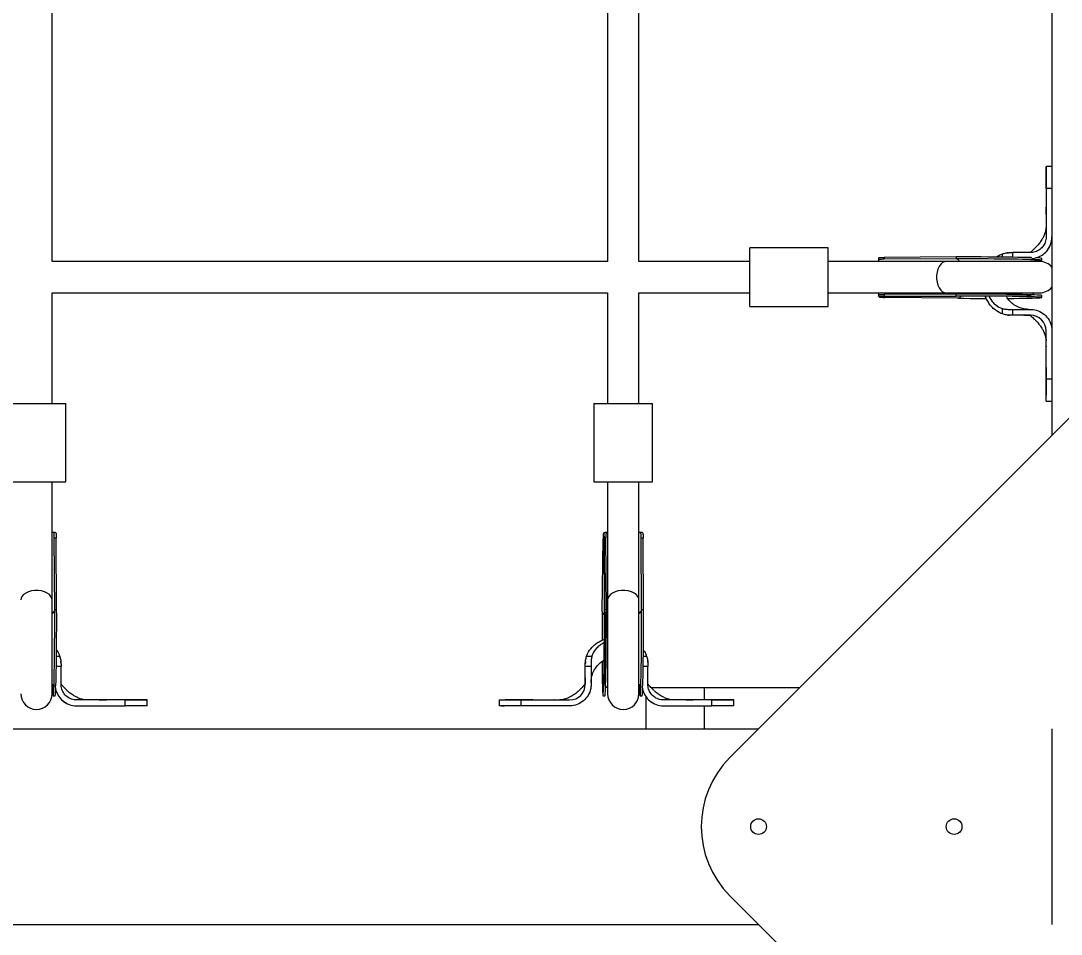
# Model space of a CAD drawing. Header units: millimetres. Extents: x -6879 to 7341, y -8047 to 7187.
# Drawn here: x -3512 to -2981, y -91 to 376 of the extents above; entities that cross this region are included whole.
import ezdxf

# ---------------------------------------------------------------- set-up
doc = ezdxf.new("R2010")
doc.units = ezdxf.units.MM
for name, color, linetype in [('DIKOM_ОБЪЕКТ', 7, 'Continuous'), ('DIKOM_РАЗМЕР_ЗОНА', 7, 'Continuous'), ('DIKOM_РАЗМЕР_ОБЪЕКТА', 7, 'Continuous')]:
    doc.layers.add(name, color=color, linetype=linetype)
doc.styles.add('style1', font='arial.ttf', dxfattribs={"width": 0.8})
doc.dimstyles.new('1-50', dxfattribs={"dimtxt": 300, "dimasz": 200, "dimexe": 100, "dimexo": 0, "dimgap": 100, "dimtad": 0, "dimdec": 0, "dimtxsty": 'style1', "dimcen": 0, "dimclrd": 7, "dimclre": 7, "dimadec": 1, "dimazin": 2, "dimtfac": 1, "dimtdec": 0, "dimtmove": 1, "dimatfit": 3, "dimfxl": 0, "dimlwd": 25, "dimlwe": 18, "dimarcsym": 0})

# ---------------------------------------------------------------- blocks, each defined once
blk = doc.blocks.new('*D20')
at = {"layer": 'Defpoints', "color": 0, "transparency": 16777216}
for p in [(-335.47, 4138.44), (-5198.79, -5966.88), (-1568.13, -5966.88)]:
    blk.add_point(p, dxfattribs=at)
at = {"layer": 'DIKOM_РАЗМЕР_ОБЪЕКТА', "color": 7, "lineweight": 18, "transparency": 16777216}
for p, q in [((-335.47, 4138.44), (-5298.79, 4138.44)), ((-1568.13, -5966.88), (-5298.79, -5966.88))]:
    blk.add_line(p, q, dxfattribs=at)
at = {"layer": 'DIKOM_РАЗМЕР_ОБЪЕКТА', "color": 7, "lineweight": 25, "transparency": 16777216}
for p, q in [((-5198.79, 3938.44), (-5198.79, -81.84)), ((-5198.79, -5766.88), (-5198.79, -1161.62))]:
    blk.add_line(p, q, dxfattribs=at)
at = {"layer": 'DIKOM_РАЗМЕР_ОБЪЕКТА', "color": 7, "transparency": 16777216}
for points in [[(-5232.12, 3938.44), (-5165.46, 3938.44), (-5198.79, 4138.44)], [(-5232.12, -5766.88), (-5165.46, -5766.88), (-5198.79, -5966.88)]]:
    blk.add_solid(points, dxfattribs=at)
at = {"layer": 'DIKOM_РАЗМЕР_ОБЪЕКТА', "color": 0, "transparency": 16777216, "insert": (-5198.79, -621.73), "char_height": 300, "attachment_point": 5, "rotation": 90, "style": 'style1'}
blk.add_mtext('10100', dxfattribs=at)
blk = doc.blocks.new('*D19')
at = {"layer": 'Defpoints', "color": 0, "transparency": 16777216}
for p in [(5624.04, 6094.27), (-4435.35, 2864.29), (5624.04, -2640.11)]:
    blk.add_point(p, dxfattribs=at)
at = {"layer": 'DIKOM_РАЗМЕР_ОБЪЕКТА', "color": 7, "lineweight": 18, "transparency": 16777216}
for p, q in [((-4435.35, 2864.29), (-4435.35, 6194.27)), ((5624.04, -2640.11), (5624.04, 6194.27))]:
    blk.add_line(p, q, dxfattribs=at)
at = {"layer": 'DIKOM_РАЗМЕР_ОБЪЕКТА', "color": 7, "lineweight": 25, "transparency": 16777216}
for p, q in [((-4235.35, 6094.27), (2113.67, 6094.27)), ((5424.04, 6094.27), (3193.46, 6094.27))]:
    blk.add_line(p, q, dxfattribs=at)
at = {"layer": 'DIKOM_РАЗМЕР_ОБЪЕКТА', "color": 7, "transparency": 16777216}
for points in [[(-4235.35, 6127.6), (-4235.35, 6060.94), (-4435.35, 6094.27)], [(5424.04, 6127.6), (5424.04, 6060.94), (5624.04, 6094.27)]]:
    blk.add_solid(points, dxfattribs=at)
at = {"layer": 'DIKOM_РАЗМЕР_ОБЪЕКТА', "color": 0, "transparency": 16777216, "insert": (2653.56, 6094.27), "char_height": 300, "attachment_point": 5, "style": 'style1'}
blk.add_mtext('10100', dxfattribs=at)
blk = doc.blocks.new('*D18')
at = {"layer": 'Defpoints', "color": 0, "transparency": 16777216}
for p in [(-342.29, 5666.7), (-6681.79, -8047.27), (-1651.48, -8047.27)]:
    blk.add_point(p, dxfattribs=at)
at = {"layer": 'DIKOM_РАЗМЕР_ЗОНА', "color": 7, "lineweight": 18, "transparency": 16777216}
for p, q in [((-342.29, 5666.7), (-6781.79, 5666.7)), ((-1651.48, -8047.27), (-6781.79, -8047.27))]:
    blk.add_line(p, q, dxfattribs=at)
at = {"layer": 'DIKOM_РАЗМЕР_ЗОНА', "color": 7, "lineweight": 25, "transparency": 16777216}
for p, q in [((-6681.79, 5466.7), (-6681.79, -340.84)), ((-6681.79, -7847.27), (-6681.79, -1420.62))]:
    blk.add_line(p, q, dxfattribs=at)
at = {"layer": 'DIKOM_РАЗМЕР_ЗОНА', "color": 7, "transparency": 16777216}
for points in [[(-6715.12, 5466.7), (-6648.46, 5466.7), (-6681.79, 5666.7)], [(-6715.12, -7847.27), (-6648.46, -7847.27), (-6681.79, -8047.27)]]:
    blk.add_solid(points, dxfattribs=at)
at = {"layer": 'DIKOM_РАЗМЕР_ЗОНА', "color": 0, "transparency": 16777216, "insert": (-6681.79, -880.73), "char_height": 300, "attachment_point": 5, "rotation": 90, "style": 'style1'}
blk.add_mtext('13700', dxfattribs=at)
blk = doc.blocks.new('*D17')
at = {"layer": 'Defpoints', "color": 0, "transparency": 16777216}
for p in [(-5935.35, 6990.27), (-5935.35, 998.27), (7340.79, -2830.86)]:
    blk.add_point(p, dxfattribs=at)
at = {"layer": 'DIKOM_РАЗМЕР_ЗОНА', "color": 7, "lineweight": 18, "transparency": 16777216}
for p, q in [((-5935.35, 998.27), (-5935.35, 7090.27)), ((7340.79, -2830.86), (7340.79, 7090.27))]:
    blk.add_line(p, q, dxfattribs=at)
at = {"layer": 'DIKOM_РАЗМЕР_ЗОНА', "color": 7, "lineweight": 25, "transparency": 16777216}
for p, q in [((-5735.35, 6990.27), (2016.67, 6990.27)), ((7140.79, 6990.27), (3096.46, 6990.27))]:
    blk.add_line(p, q, dxfattribs=at)
at = {"layer": 'DIKOM_РАЗМЕР_ЗОНА', "color": 7, "transparency": 16777216}
for points in [[(-5735.35, 7023.6), (-5735.35, 6956.94), (-5935.35, 6990.27)], [(7140.79, 7023.6), (7140.79, 6956.94), (7340.79, 6990.27)]]:
    blk.add_solid(points, dxfattribs=at)
at = {"layer": 'DIKOM_РАЗМЕР_ЗОНА', "color": 0, "transparency": 16777216, "insert": (2556.56, 6990.27), "char_height": 300, "attachment_point": 5, "style": 'style1'}
blk.add_mtext('13300', dxfattribs=at)

msp = doc.modelspace()

# ---------------------------------------------------------------- linework, layer by layer
at = {"layer": 'DIKOM_ОБЪЕКТ', "color": 7, "linetype": 'Continuous', "lineweight": 15}
for p, q in [((-2985.35, 1464.18), (-2985.35, 164.18)), ((-3496.47, 253.06), (-3496.47, 537.06)), ((-3212.47, 537.06), (-3212.47, 253.06)), ((-3196.47, 253.06), (-3196.47, 537.06)), ((-2988.35, 301.61), (-2988.35, 296.33)), ((-2985.35, 301.61), (-2988.35, 301.61)), ((-2988.35, 295.02), (-2988.35, 298.13)), ((-2988.35, 295.25), (-2988.35, 297.49)), ((-2988.35, 290.33), (-2988.35, 265.61)), ((-2985.35, 290.33), (-2988.35, 290.33)), ((-2987.65, 258.88), (-2986.6, 260.64)), ((-3099.81, 260.06), (-3139.81, 260.06)), ((-3139.81, 245.06), (-3139.81, 260.06)), ((-3099.81, 245.06), (-3099.81, 260.06)), ((-3034.39, 255.38), (-3071.07, 255.19)), ((-3034.39, 255.38), (-3034.39, 254.38)), ((-3010.7, 255.3), (-3010.7, 256.95)), ((-3007.61, 257.53), (-3008.18, 257.52)), ((-2997.35, 257.61), (-3005.49, 257.61)), ((-3005.49, 257.61), (-3005.49, 255.23)), ((-2996.35, 257.61), (-2997.35, 257.61)), ((-2988.31, 258.18), (-2988.01, 258.51)), ((-3212.47, 253.06), (-3496.47, 253.06)), ((-3139.81, 253.06), (-3196.47, 253.06)), ((-3039.53, 253.06), (-3099.81, 253.06)), ((-3073.95, 254.66), (-3073.95, 253.61)), ((-3071.07, 255.19), (-3071.07, 254.19)), ((-3034.39, 254.38), (-3071.07, 254.19)), ((-2991.53, 253.06), (-3039.53, 253.06)), ((-2990.46, 253.67), (-2990.45, 254.67)), ((-3139.81, 230.06), (-3139.81, 245.06)), ((-3099.81, 230.06), (-3099.81, 245.06)), ((-3496.47, 180.4), (-3496.47, 237.06)), ((-3496.47, 237.06), (-3212.47, 237.06)), ((-3212.47, 237.06), (-3212.47, 180.4)), ((-3196.47, 237.06), (-3139.81, 237.06)), ((-3196.47, 180.4), (-3196.47, 237.06)), ((-3099.81, 237.06), (-3039.53, 237.06)), ((-3074.02, 236.63), (-3074.02, 235.58)), ((-3072.18, 235.19), (-3034.38, 235.38)), ((-3034.46, 236.38), (-3071.14, 236.2)), ((-3071.14, 236.2), (-3071.14, 235.2)), ((-3034.47, 235.38), (-3071.14, 235.2)), ((-3033.49, 234.29), (-3070.76, 234.73)), ((-3039.53, 237.06), (-2991.53, 237.06)), ((-3034.46, 236.38), (-3034.47, 235.38)), ((-3034.47, 235.38), (-3034.38, 235.38)), ((-3033.72, 236.54), (-3034.31, 236.38)), ((-2990.53, 234.67), (-2990.53, 235.67)), ((-3139.81, 230.06), (-3099.81, 230.06)), ((-3010.7, 226.28), (-3010.7, 229)), ((-3007.98, 225.67), (-3007.2, 225.66)), ((-3007.7, 225.66), (-3007, 225.65)), ((-3005.49, 228.61), (-3005.49, 225.61)), ((-3005.49, 228.61), (-2997.35, 228.61)), ((-2997.35, 225.61), (-3005.49, 225.61)), ((-2997.35, 228.61), (-2996.35, 228.61)), ((-2996.35, 225.61), (-2997.35, 225.61)), ((-2988.35, 192.9), (-2988.35, 217.61)), ((-2988.35, 194.12), (-2988.35, 187.49)), ((-2985.35, 192.9), (-2988.35, 192.9)), ((-2988.35, 192.72), (-2988.35, 192.33)), ((-2988.35, 187.42), (-2988.35, 184.69)), ((-2988.35, 181.61), (-2985.35, 181.61)), ((-3519.47, 180.4), (-3504.47, 180.4)), ((-3504.47, 180.4), (-3489.47, 180.4)), ((-3489.47, 140.4), (-3489.47, 180.4)), ((-3219.47, 180.4), (-3219.47, 140.4)), ((-3219.47, 180.4), (-3204.47, 180.4)), ((-3204.47, 180.4), (-3189.47, 180.4)), ((-3189.47, 140.4), (-3189.47, 180.4)), ((-3150, -0.46), (-2970.71, 178.82)), ((-3519.47, 140.4), (-3504.47, 140.4)), ((-3504.47, 140.4), (-3489.47, 140.4)), ((-3496.47, 80.12), (-3496.47, 140.4)), ((-3219.47, 140.4), (-3204.47, 140.4)), ((-3212.47, 140.4), (-3212.47, 80.12)), ((-3204.47, 140.4), (-3189.47, 140.4)), ((-3196.47, 80.12), (-3196.47, 140.4)), ((-3494.87, 114.53), (-3495.93, 114.54)), ((-3214.34, 112.76), (-3214.15, 74.97)), ((-3214.15, 75.05), (-3214.34, 111.73)), ((-3213.34, 111.73), (-3214.34, 111.73)), ((-3212.9, 114.6), (-3213.95, 114.61)), ((-3213.15, 75.05), (-3213.34, 111.73)), ((-3194.87, 114.53), (-3195.93, 114.54)), ((-3495.15, 74.98), (-3495.34, 111.66)), ((-3494.34, 111.65), (-3495.34, 111.66)), ((-3494.15, 74.98), (-3494.34, 111.65)), ((-3215.24, 74.08), (-3214.8, 111.34)), ((-3195.15, 74.98), (-3195.34, 111.66)), ((-3194.34, 111.65), (-3195.34, 111.66)), ((-3194.15, 74.98), (-3194.34, 111.65)), ((-3496.47, 32.12), (-3496.47, 80.12)), ((-3212.47, 80.12), (-3212.47, 32.12)), ((-3196.47, 32.12), (-3196.47, 80.12)), ((-3494.15, 74.98), (-3495.15, 74.98)), ((-3213.15, 75.05), (-3214.15, 75.05)), ((-3214.15, 75.05), (-3214.15, 74.97)), ((-3213, 74.31), (-3213.15, 74.9)), ((-3194.15, 74.98), (-3195.15, 74.98)), ((-3494.23, 51.29), (-3492.59, 51.29)), ((-3492, 48.19), (-3492.01, 48.76)), ((-3223.87, 48.29), (-3223.89, 47.59)), ((-3223.86, 48.57), (-3223.87, 47.78)), ((-3223.25, 51.29), (-3220.53, 51.29)), ((-3194.23, 51.29), (-3192.59, 51.29)), ((-3192, 48.19), (-3192.01, 48.76)), ((-3491.92, 46.08), (-3494.3, 46.08)), ((-3491.92, 37.94), (-3491.92, 46.08)), ((-3220.92, 46.08), (-3223.92, 46.08)), ((-3223.92, 37.94), (-3223.92, 46.08)), ((-3220.92, 46.08), (-3220.92, 37.94)), ((-3191.92, 46.08), (-3194.3, 46.08)), ((-3191.92, 37.94), (-3191.92, 46.08)), ((-3491.92, 36.94), (-3491.92, 37.94)), ((-3223.92, 36.94), (-3223.92, 37.94)), ((-3220.92, 37.94), (-3220.92, 36.94)), ((-3191.92, 36.94), (-3191.92, 37.94)), ((-3162.93, 35.18), (-3190.29, 35.18)), ((-3114.35, 35.18), (-3162.93, 35.18)), ((-3162.93, 28.94), (-3162.93, 35.18)), ((-3495.86, 31.04), (-3494.86, 31.04)), ((-3491.35, 28.9), (-3491.03, 28.6)), ((-3490.65, 28.24), (-3488.89, 27.19)), ((-3459.2, 28.94), (-3483.92, 28.94)), ((-3459.2, 25.94), (-3459.2, 28.94)), ((-3454.51, 28.94), (-3451.4, 28.94)), ((-3454.28, 28.94), (-3452.04, 28.94)), ((-3447.92, 28.94), (-3453.2, 28.94)), ((-3447.92, 25.94), (-3447.92, 28.94)), ((-3267.92, 28.94), (-3267.92, 25.94)), ((-3262.11, 28.94), (-3264.84, 28.94)), ((-3255.41, 28.94), (-3262.04, 28.94)), ((-3256.81, 28.94), (-3257.21, 28.94)), ((-3256.64, 25.94), (-3256.64, 28.94)), ((-3256.64, 28.94), (-3231.92, 28.94)), ((-3214.86, 31.12), (-3213.86, 31.11)), ((-3195.86, 31.04), (-3194.86, 31.04)), ((-3192.92, 30.66), (-3192.92, 14.18)), ((-3191.35, 28.9), (-3191.03, 28.6)), ((-3190.65, 28.24), (-3188.89, 27.19)), ((-3159.2, 28.94), (-3183.92, 28.94)), ((-3159.2, 25.94), (-3159.2, 28.94)), ((-3154.51, 28.94), (-3151.4, 28.94)), ((-3154.28, 28.94), (-3152.04, 28.94)), ((-3147.92, 28.94), (-3153.2, 28.94)), ((-3147.92, 25.94), (-3147.92, 28.94)), ((-3483.92, 25.94), (-3459.2, 25.94)), ((-3231.92, 25.94), (-3256.64, 25.94)), ((-3183.92, 25.94), (-3159.2, 25.94)), ((-3162.93, 14.18), (-3162.93, 25.94)), ((-4185.35, 14.18), (-3135.35, 14.18)), ((-2985.35, 14.18), (-2985.35, -85.82)), ((-3150, -71.18), (-2970.71, -250.46)), ((-4185.35, -85.82), (-3135.35, -85.82))]:
    msp.add_line(p, q, dxfattribs=at)
at = {"layer": 'DIKOM_ОБЪЕКТ', "color": 7, "linetype": 'Continuous', "lineweight": 15, "flags": 128}
for points in [[(-2995.56, 255.01), (-2995.99, 255.03), (-2998.03, 255.09), (-3000.34, 255.14), (-3002.89, 255.19), (-3005.66, 255.24), (-3008.6, 255.28), (-3011.69, 255.31), (-3014.9, 255.34), (-3018.18, 255.36), (-3021.5, 255.38), (-3024.82, 255.39), (-3028.1, 255.39), (-3031.3, 255.39), (-3034.39, 255.38)], [(-3039.53, 253.06), (-3040.31, 252.95), (-3041.31, 252.49), (-3042.22, 251.68), (-3043.02, 250.56), (-3043.64, 249.18), (-3044.08, 247.61), (-3044.3, 245.92), (-3044.3, 244.19), (-3044.08, 242.5), (-3043.64, 240.93), (-3043.02, 239.56), (-3042.22, 238.44), (-3041.31, 237.63), (-3040.31, 237.16), (-3039.53, 237.06)], [(-2996.4, 253.34), (-2995.4, 253.37), (-2993.75, 253.42), (-2992.42, 253.47), (-2991.43, 253.53), (-2990.78, 253.59), (-2990.48, 253.65), (-2990.53, 253.71), (-2990.95, 253.78), (-2991.71, 253.84), (-2992.82, 253.9), (-2994.25, 253.97), (-2996, 254.03), (-2998.04, 254.09), (-3000.34, 254.14), (-3002.89, 254.19), (-3005.66, 254.24), (-3008.6, 254.28), (-3011.7, 254.31), (-3014.9, 254.34), (-3018.18, 254.36), (-3021.5, 254.38), (-3024.82, 254.39), (-3028.1, 254.39), (-3031.3, 254.39), (-3034.39, 254.38)], [(-3007.94, 234.21), (-3007.72, 234.21), (-3004.82, 234.23), (-3002.13, 234.26), (-2999.65, 234.29), (-2997.42, 234.33), (-2995.48, 234.37), (-2993.83, 234.42), (-2992.5, 234.47), (-2991.5, 234.53), (-2990.85, 234.59), (-2990.55, 234.65), (-2990.61, 234.71), (-2991.02, 234.78), (-2991.78, 234.84), (-2992.89, 234.91), (-2994.32, 234.97), (-2996.07, 235.03), (-2998.11, 235.09), (-3000.42, 235.14), (-3002.97, 235.19), (-3005.73, 235.24), (-3008.68, 235.28), (-3011.77, 235.32), (-3014.98, 235.35), (-3018.26, 235.37), (-3021.58, 235.38), (-3024.89, 235.39), (-3028.17, 235.4), (-3031.38, 235.39), (-3034.47, 235.38)], [(-2990.53, 235.67), (-2990.6, 235.71), (-2991.02, 235.78), (-2991.78, 235.84), (-2992.89, 235.91), (-2994.32, 235.97), (-2996.07, 236.03), (-2998.11, 236.09), (-3000.41, 236.14), (-3002.96, 236.19), (-3005.73, 236.24), (-3008.67, 236.28), (-3011.77, 236.32), (-3014.97, 236.35), (-3018.26, 236.37), (-3021.57, 236.38), (-3024.89, 236.39), (-3028.17, 236.4), (-3031.37, 236.39), (-3034.46, 236.38)], [(-3033.01, 237.06), (-3033.71, 236.54), (-3033.72, 236.54)], [(-3033.49, 234.29), (-3030.36, 234.26), (-3027.13, 234.23), (-3023.83, 234.21), (-3020.51, 234.2), (-3018.9, 234.19)], [(-2988.37, 209.77), (-2988.37, 209.62), (-2988.37, 209.48)], [(-3496.47, 80.12), (-3496.58, 80.89), (-3497.04, 81.89), (-3497.85, 82.81), (-3498.97, 83.6), (-3500.35, 84.23), (-3501.92, 84.67), (-3503.61, 84.89), (-3505.34, 84.89), (-3507.03, 84.67), (-3508.6, 84.23), (-3509.97, 83.6), (-3511.09, 82.81), (-3511.9, 81.89), (-3512.37, 80.89), (-3512.47, 80.12)], [(-3196.47, 80.12), (-3196.58, 80.89), (-3197.04, 81.89), (-3197.85, 82.81), (-3198.97, 83.6), (-3200.35, 84.23), (-3201.92, 84.67), (-3203.61, 84.89), (-3205.34, 84.89), (-3207.03, 84.67), (-3208.6, 84.23), (-3209.97, 83.6), (-3211.09, 82.81), (-3211.9, 81.89), (-3212.37, 80.89), (-3212.47, 80.12)], [(-3496.19, 36.98), (-3496.16, 35.99), (-3496.12, 34.34), (-3496.06, 33.01), (-3496.01, 32.01), (-3495.95, 31.36), (-3495.88, 31.06), (-3495.82, 31.12), (-3495.76, 31.53), (-3495.69, 32.3), (-3495.63, 33.4), (-3495.56, 34.84), (-3495.5, 36.58), (-3495.45, 38.62), (-3495.39, 40.93), (-3495.34, 43.48), (-3495.29, 46.25), (-3495.25, 49.19), (-3495.22, 52.28), (-3495.19, 55.49), (-3495.17, 58.77), (-3495.15, 62.09), (-3495.14, 65.41), (-3495.14, 68.69), (-3495.14, 71.89), (-3495.15, 74.98)], [(-3494.52, 36.14), (-3494.5, 36.58), (-3494.45, 38.62), (-3494.39, 40.93), (-3494.34, 43.48), (-3494.29, 46.24), (-3494.25, 49.19), (-3494.22, 52.28), (-3494.19, 55.49), (-3494.17, 58.77), (-3494.15, 62.09), (-3494.14, 65.4), (-3494.14, 68.68), (-3494.14, 71.89), (-3494.15, 74.98)], [(-3215.32, 48.53), (-3215.32, 48.3), (-3215.3, 45.41), (-3215.28, 42.71), (-3215.24, 40.24), (-3215.2, 38.01), (-3215.16, 36.06), (-3215.11, 34.41), (-3215.06, 33.08), (-3215, 32.09), (-3214.94, 31.44), (-3214.88, 31.14), (-3214.82, 31.19), (-3214.75, 31.61), (-3214.69, 32.37), (-3214.62, 33.48), (-3214.56, 34.91), (-3214.5, 36.66), (-3214.44, 38.7), (-3214.39, 41), (-3214.34, 43.55), (-3214.29, 46.32), (-3214.25, 49.26), (-3214.22, 52.36), (-3214.19, 55.56), (-3214.16, 58.84), (-3214.15, 62.16), (-3214.14, 65.48), (-3214.13, 68.76), (-3214.14, 71.96), (-3214.15, 75.05)], [(-3213.86, 31.11), (-3213.82, 31.19), (-3213.75, 31.6), (-3213.69, 32.37), (-3213.62, 33.47), (-3213.56, 34.91), (-3213.5, 36.65), (-3213.44, 38.69), (-3213.39, 41), (-3213.34, 43.55), (-3213.29, 46.32), (-3213.25, 49.26), (-3213.22, 52.35), (-3213.19, 55.56), (-3213.16, 58.84), (-3213.15, 62.16), (-3213.14, 65.48), (-3213.14, 68.76), (-3213.14, 71.96), (-3213.15, 75.05)], [(-3196.19, 36.98), (-3196.16, 35.99), (-3196.12, 34.34), (-3196.06, 33.01), (-3196.01, 32.01), (-3195.95, 31.36), (-3195.88, 31.06), (-3195.82, 31.12), (-3195.76, 31.53), (-3195.69, 32.3), (-3195.63, 33.4), (-3195.56, 34.84), (-3195.5, 36.58), (-3195.45, 38.62), (-3195.39, 40.93), (-3195.34, 43.48), (-3195.29, 46.25), (-3195.25, 49.19), (-3195.22, 52.28), (-3195.19, 55.49), (-3195.17, 58.77), (-3195.15, 62.09), (-3195.14, 65.41), (-3195.14, 68.69), (-3195.14, 71.89), (-3195.15, 74.98)], [(-3194.52, 36.14), (-3194.5, 36.58), (-3194.45, 38.62), (-3194.39, 40.93), (-3194.34, 43.48), (-3194.29, 46.24), (-3194.25, 49.19), (-3194.22, 52.28), (-3194.19, 55.49), (-3194.17, 58.77), (-3194.15, 62.09), (-3194.14, 65.4), (-3194.14, 68.68), (-3194.14, 71.89), (-3194.15, 74.98)], [(-3215.24, 74.08), (-3215.27, 70.95), (-3215.3, 67.71), (-3215.32, 64.42), (-3215.33, 61.1), (-3215.34, 59.48)], [(-3212.47, 73.6), (-3212.99, 74.29), (-3213, 74.31)]]:
    msp.add_lwpolyline(points, dxfattribs=at)
at = {"layer": 'DIKOM_ОБЪЕКТ', "color": 7, "linetype": 'Continuous', "lineweight": 15}
for centre in [(-3135.35, -35.82), (-3035.35, -35.82)]:
    msp.add_circle(centre, 4, dxfattribs=at)
for centre, radius, start, end in [((-3034.87, 251.79), 2.63, 28.7931, 79.6009), ((-2993.57, 237.16), 17.78, 79.9025, 90.3373), ((-2991.53, 245.06), 8, 39.4296, 90), ((-2991.53, 245.06), 8, 270, 320.5704), ((-3033.9, 236.94), 2.68, 278.7755, 326.0898), ((-2996.35, 217.61), 8, 0.0002, 89.9989), ((-3497.74, 75.45), 2.63, 298.8101, 349.5808), ((-3197.74, 75.45), 2.63, 298.8168, 349.5938), ((-3212.59, 74.49), 2.68, 188.8067, 236.0445), ((-3504.47, 32.12), 8, 180, 0), ((-3512.36, 34.16), 17.77, 349.8983, 0.341), ((-3231.92, 36.94), 8, 270.0011, 359.9998), ((-3204.47, 32.12), 8, 180, 0), ((-3212.29, 34.15), 17.71, 349.8796, 0.3597), ((-3114.64, -35.82), 50, 135, 225)]:
    msp.add_arc(centre, radius, start, end, dxfattribs=at)
for points, knots in [([(-2988.35, 290.33), (-2988.35, 290.41), (-2988.35, 290.83), (-2988.35, 292.54), (-2988.35, 294.96), (-2988.35, 297.49), (-2988.35, 299.33), (-2988.35, 300.67), (-2988.35, 301.48), (-2988.35, 301.56), (-2988.35, 301.59)], [0, 0, 0, 0, 0.012375, 0.061894, 0.261125, 0.409636, 0.562455, 0.710965, 0.863782, 1, 1, 1, 1]), ([(-2988.35, 296.33), (-2988.35, 295.95), (-2988.35, 295.17), (-2988.35, 293.96), (-2988.35, 293.34)], [0, 0, 0, 0, 0.492051, 1, 1, 1, 1]), ([(-2988.35, 295.98), (-2988.35, 294.86), (-2988.35, 292.53), (-2988.35, 290.04), (-2988.35, 288.74)], [0, 0, 0, 0, 0.47816, 1, 1, 1, 1]), ([(-2988.35, 290.72), (-2988.35, 289.79), (-2988.35, 287.83), (-2988.35, 285.32), (-2988.35, 284.01)], [0, 0, 0, 0, 0.477465, 1, 1, 1, 1]), ([(-2988.35, 277.16), (-2988.35, 277.15), (-2988.35, 277.08), (-2988.35, 277.46), (-2988.35, 278.3), (-2988.35, 279.47), (-2988.35, 280.39), (-2988.35, 280.81)], [0, 0, 0, 0, 0.064244, 0.306797, 0.549342, 0.791892, 1, 1, 1, 1]), ([(-2988.35, 270.48), (-2988.37, 270.12), (-2988.42, 269.42), (-2988.9, 267.6), (-2989.61, 265.85), (-2990.38, 264.43), (-2991.08, 263.33), (-2991.74, 262.41), (-2992.45, 261.53), (-2993.31, 260.58), (-2994.35, 259.68), (-2995.12, 258.8), (-2995.81, 258.21), (-2996.32, 257.8), (-2996.57, 257.71), (-2996.63, 257.69), (-2996.67, 257.67), (-2996.69, 257.66), (-2996.73, 257.65), (-2996.82, 257.63), (-2996.88, 257.63), (-2996.93, 257.61), (-2997.23, 257.61), (-2997.34, 257.61), (-2997.39, 257.61)], [0, 0, 0, 0, 0.150024, 0.285117, 0.400987, 0.491062, 0.549659, 0.595449, 0.653445, 0.721448, 0.788235, 0.844923, 0.895828, 0.920036, 0.924455, 0.926127, 0.927591, 0.929036, 0.930607, 0.93442, 0.957297, 0.976133, 0.990799, 1, 1, 1, 1]), ([(-2988.37, 270.8), (-2988.37, 270.72), (-2988.37, 270.57), (-2988.37, 270.4), (-2988.37, 270.32)], [0, 0, 0, 0, 0.498082, 1, 1, 1, 1]), ([(-2988.35, 265.61), (-2988.36, 265.39), (-2988.39, 264.27), (-2988.92, 262.28), (-2990.43, 260.01), (-2992.62, 258.37), (-2994.72, 257.68), (-2995.98, 257.63), (-2996.35, 257.61)], [0, 0, 0, 0, 0.054127, 0.268334, 0.482542, 0.6973, 0.912, 1, 1, 1, 1]), ([(-2995.55, 254.65), (-2995.4, 254.66), (-2994, 254.75), (-2991.42, 255.56), (-2988.35, 257.75), (-2986.2, 260.86), (-2985.41, 263.65), (-2985.36, 265.25), (-2985.35, 265.61)], [0, 0, 0, 0, 0.029101, 0.255514, 0.481942, 0.707384, 0.932901, 1, 1, 1, 1]), ([(-3013.8, 255.33), (-3013.76, 255.36), (-3013.04, 255.97), (-3011.96, 256.47), (-3010.91, 256.87), (-3010.7, 256.95)], [0, 0, 0, 0, 0.039686, 0.803421, 1, 1, 1, 1]), ([(-3010.7, 256.95), (-3010.04, 257.14), (-3008.7, 257.54), (-3007.29, 257.59), (-3006.57, 257.61)], [0, 0, 0, 0, 0.491697, 1, 1, 1, 1]), ([(-3006.57, 257.61), (-3006.48, 257.61), (-3006.12, 257.61), (-3005.76, 257.61), (-3005.49, 257.61)], [0, 0, 0, 0, 0.256701, 1, 1, 1, 1]), ([(-2988.06, 258.39), (-2988, 258.45), (-2987.9, 258.57), (-2987.81, 258.68), (-2987.77, 258.73)], [0, 0, 0, 0, 0.500185, 1, 1, 1, 1]), ([(-3071.07, 254.19), (-3071.55, 254.19), (-3072.52, 254.18), (-3073.51, 254.12), (-3073.98, 253.87), (-3073.99, 253.5), (-3073.8, 253.15), (-3073.75, 253.06)], [0, 0, 0, 0, 0.2357164, 0.4715369, 0.7041853, 0.9253315, 1, 1, 1, 1]), ([(-3073.89, 254.66), (-3073.89, 254.76), (-3073.9, 255.01), (-3073.33, 255.14), (-3072.37, 255.19), (-3071.49, 255.19), (-3071.07, 255.19)], [0, 0, 0, 0, 0.189174, 0.465134, 0.746934, 1, 1, 1, 1]), ([(-3073.84, 237.06), (-3073.89, 236.97), (-3074.09, 236.62), (-3074, 236.35), (-3073.47, 236.19), (-3072.5, 236.18), (-3071.59, 236.19), (-3071.14, 236.2)], [0, 0, 0, 0, 0.086116, 0.324405, 0.547709, 0.776042, 1, 1, 1, 1]), ([(-3071.14, 235.2), (-3071.63, 235.19), (-3072.6, 235.18), (-3073.57, 235.21), (-3074.03, 235.3), (-3073.98, 235.52), (-3073.97, 235.58)], [0, 0, 0, 0, 0.294955, 0.590048, 0.881897, 1, 1, 1, 1]), ([(-3073.8, 235.36), (-3073.8, 235.24), (-3073.81, 234.96), (-3073.23, 234.81), (-3072.21, 234.75), (-3071.25, 234.74), (-3070.76, 234.73)], [0, 0, 0, 0, 0.189931, 0.454968, 0.72329, 1, 1, 1, 1]), ([(-3033.65, 235.55), (-3032.59, 235.56), (-3030.5, 235.57), (-3027.25, 235.57), (-3024.04, 235.57), (-3020.91, 235.57), (-3017.9, 235.57), (-3014.17, 235.56), (-3009.95, 235.54), (-3005.64, 235.53), (-3002.2, 235.53), (-2999.62, 235.55), (-2997.8, 235.59), (-2996.68, 235.68), (-2996.06, 235.77), (-2996.01, 235.89), (-2996, 235.94)], [0, 0, 0, 0, 0.069559, 0.136979, 0.20223, 0.265317, 0.326201, 0.384874, 0.495391, 0.596972, 0.689603, 0.773296, 0.848128, 0.914231, 0.971785, 1, 1, 1, 1]), ([(-3010.7, 226.28), (-3011.14, 226.45), (-3012.83, 227.11), (-3014.97, 228.64), (-3016.92, 230.77), (-3018.24, 232.77), (-3019.08, 234.39), (-3019.38, 235.39), (-3019.43, 235.57)], [0, 0, 0, 0, 0.1071988, 0.4154969, 0.5891353, 0.7628571, 0.9585537, 1, 1, 1, 1]), ([(-3017.66, 235.57), (-3017.61, 235.43), (-3017.29, 234.53), (-3016.29, 233.03), (-3014.46, 230.91), (-3012.46, 229.59), (-3011.03, 229.11), (-3010.7, 229)], [0, 0, 0, 0, 0.044113, 0.287582, 0.540039, 0.892543, 1, 1, 1, 1]), ([(-2997.3, 228.61), (-2997.73, 228.62), (-2998.58, 228.65), (-2999.83, 228.83), (-3001.04, 229.13), (-3002.74, 229.72), (-3004.83, 230.84), (-3006.99, 232.78), (-3008.32, 234.4), (-3008.75, 235.41), (-3008.8, 235.54)], [0, 0, 0, 0, 0.090625, 0.180695, 0.268642, 0.354295, 0.562572, 0.767893, 0.969526, 1, 1, 1, 1]), ([(-2994.87, 236.35), (-2994.83, 236.4), (-2994.78, 236.48), (-2995.3, 236.89), (-2995.53, 237.06)], [0, 0, 0, 0, 0.57457, 1, 1, 1, 1]), ([(-3010.7, 229), (-3010.62, 228.98), (-3010.22, 228.86), (-3009.47, 228.71), (-3008.63, 228.62), (-3007.44, 228.61), (-3006.45, 228.61), (-3005.63, 228.61), (-3005.49, 228.61)], [0, 0, 0, 0, 0.048417, 0.2421, 0.435726, 0.532487, 0.919395, 1, 1, 1, 1]), ([(-3006.57, 225.61), (-3007.27, 225.64), (-3008.68, 225.69), (-3010.02, 226.08), (-3010.7, 226.28)], [0, 0, 0, 0, 0.492104, 1, 1, 1, 1]), ([(-3005.49, 225.61), (-3005.58, 225.61), (-3005.94, 225.61), (-3006.3, 225.61), (-3006.57, 225.61)], [0, 0, 0, 0, 0.256137, 1, 1, 1, 1]), ([(-2999.66, 225.61), (-2999.7, 225.61), (-2999.78, 225.61), (-2999.59, 225.61), (-2998.94, 225.61), (-2998.21, 225.61), (-2997.66, 225.61), (-2997.15, 225.61), (-2996.89, 225.61), (-2996.82, 225.59), (-2996.78, 225.59), (-2996.71, 225.57), (-2996.67, 225.56), (-2996.65, 225.55), (-2996.61, 225.53), (-2996.55, 225.51), (-2996.31, 225.41), (-2995.8, 225.01), (-2995.08, 224.37), (-2994.23, 223.45), (-2993.2, 222.52), (-2992.35, 221.58), (-2991.69, 220.75), (-2991.07, 219.88), (-2990.37, 218.79), (-2989.6, 217.35), (-2988.89, 215.59), (-2988.41, 213.74), (-2988.37, 213.02), (-2988.35, 212.64)], [0, 0, 0, 0, 0.038805, 0.073968, 0.124841, 0.172223, 0.205993, 0.227862, 0.241702, 0.25434, 0.268538, 0.271437, 0.272635, 0.273739, 0.274883, 0.276193, 0.279645, 0.298271, 0.337818, 0.388349, 0.44668, 0.494119, 0.533658, 0.567928, 0.614053, 0.684939, 0.776099, 0.882283, 1, 1, 1, 1]), ([(-2996.35, 228.61), (-2996.27, 228.61), (-2995.84, 228.61), (-2994.19, 228.49), (-2991.44, 227.69), (-2988.38, 225.5), (-2986.23, 222.42), (-2985.42, 219.61), (-2985.36, 218), (-2985.35, 217.61)], [0, 0, 0, 0, 0.0147989, 0.0741063, 0.2887801, 0.5034542, 0.7180319, 0.9330861, 1, 1, 1, 1]), ([(-2988.35, 202.39), (-2988.35, 202.44), (-2988.35, 202.99), (-2988.35, 203.97), (-2988.35, 205.16), (-2988.35, 205.88), (-2988.35, 206.19), (-2988.35, 206.11), (-2988.35, 206.1)], [0, 0, 0, 0, 0.022179, 0.263636, 0.505095, 0.74654, 0.988003, 1, 1, 1, 1]), ([(-2988.35, 198.93), (-2988.35, 197.63), (-2988.35, 195.13), (-2988.35, 193.18), (-2988.35, 192.24)], [0, 0, 0, 0, 0.52245, 1, 1, 1, 1]), ([(-2988.35, 181.63), (-2988.35, 181.63), (-2988.35, 181.53), (-2988.35, 181.89), (-2988.35, 182.75), (-2988.35, 184.18), (-2988.35, 186.12), (-2988.35, 188.89), (-2988.35, 191.39), (-2988.35, 192.9)], [0, 0, 0, 0, 0.0122964, 0.165142, 0.3136829, 0.4665305, 0.6150705, 0.7679187, 1, 1, 1, 1]), ([(-3495.34, 111.66), (-3495.34, 112.14), (-3495.35, 113.11), (-3495.41, 114.1), (-3495.66, 114.56), (-3496.02, 114.58), (-3496.38, 114.39), (-3496.46, 114.34)], [0, 0, 0, 0, 0.236441, 0.472969, 0.706299, 0.928096, 1, 1, 1, 1]), ([(-3494.87, 114.48), (-3494.77, 114.48), (-3494.52, 114.48), (-3494.39, 113.92), (-3494.35, 112.96), (-3494.34, 112.07), (-3494.34, 111.65)], [0, 0, 0, 0, 0.1891776, 0.4651315, 0.7469672, 1, 1, 1, 1]), ([(-3214.17, 114.39), (-3214.29, 114.39), (-3214.57, 114.39), (-3214.72, 113.81), (-3214.79, 112.8), (-3214.8, 111.83), (-3214.8, 111.34)], [0, 0, 0, 0, 0.189917, 0.454978, 0.72324, 1, 1, 1, 1]), ([(-3214.34, 111.73), (-3214.34, 112.22), (-3214.35, 113.19), (-3214.33, 114.15), (-3214.23, 114.61), (-3214.02, 114.57), (-3213.95, 114.55)], [0, 0, 0, 0, 0.294998, 0.590062, 0.881903, 1, 1, 1, 1]), ([(-3212.47, 114.42), (-3212.56, 114.48), (-3212.91, 114.68), (-3213.19, 114.59), (-3213.34, 114.05), (-3213.35, 113.08), (-3213.34, 112.18), (-3213.34, 111.73)], [0, 0, 0, 0, 0.086125, 0.324413, 0.547711, 0.776042, 1, 1, 1, 1]), ([(-3195.34, 111.66), (-3195.34, 112.14), (-3195.35, 113.11), (-3195.41, 114.1), (-3195.66, 114.56), (-3196.02, 114.58), (-3196.38, 114.39), (-3196.46, 114.34)], [0, 0, 0, 0, 0.236439, 0.472962, 0.706301, 0.928096, 1, 1, 1, 1]), ([(-3194.87, 114.48), (-3194.77, 114.48), (-3194.52, 114.48), (-3194.4, 113.92), (-3194.35, 112.96), (-3194.34, 112.07), (-3194.34, 111.65)], [0, 0, 0, 0, 0.189179, 0.465125, 0.746966, 1, 1, 1, 1]), ([(-3213.98, 74.23), (-3213.98, 73.17), (-3213.97, 71.08), (-3213.96, 67.83), (-3213.96, 64.62), (-3213.96, 61.49), (-3213.96, 58.49), (-3213.97, 54.76), (-3213.99, 50.54), (-3214, 46.22), (-3214, 42.79), (-3213.98, 40.21), (-3213.94, 38.39), (-3213.85, 37.26), (-3213.76, 36.65), (-3213.64, 36.6), (-3213.59, 36.58)], [0, 0, 0, 0, 0.069556, 0.136975, 0.202236, 0.265316, 0.3262, 0.384871, 0.495389, 0.596974, 0.689601, 0.773294, 0.848129, 0.91423, 0.971786, 1, 1, 1, 1]), ([(-3223.25, 51.29), (-3223.08, 51.72), (-3222.42, 53.41), (-3220.89, 55.55), (-3218.76, 57.5), (-3216.76, 58.82), (-3215.14, 59.67), (-3214.14, 59.96), (-3213.96, 60.01)], [0, 0, 0, 0, 0.1072, 0.415506, 0.589146, 0.76287, 0.958565, 1, 1, 1, 1]), ([(-3494.2, 54.38), (-3494.17, 54.35), (-3493.57, 53.63), (-3493.06, 52.55), (-3492.67, 51.5), (-3492.59, 51.29)], [0, 0, 0, 0, 0.039745, 0.803355, 1, 1, 1, 1]), ([(-3213.97, 58.24), (-3214.1, 58.2), (-3215, 57.87), (-3216.51, 56.88), (-3218.62, 55.05), (-3219.94, 53.04), (-3220.42, 51.62), (-3220.53, 51.29)], [0, 0, 0, 0, 0.044111, 0.287575, 0.540001, 0.892532, 1, 1, 1, 1]), ([(-3194.2, 54.38), (-3194.17, 54.35), (-3193.56, 53.63), (-3193.06, 52.55), (-3192.67, 51.5), (-3192.59, 51.29)], [0, 0, 0, 0, 0.039745, 0.803355, 1, 1, 1, 1]), ([(-3492.59, 51.29), (-3492.39, 50.63), (-3491.99, 49.29), (-3491.94, 47.87), (-3491.92, 47.16)], [0, 0, 0, 0, 0.491595, 1, 1, 1, 1]), ([(-3223.92, 47.16), (-3223.89, 47.85), (-3223.85, 49.26), (-3223.45, 50.6), (-3223.25, 51.29)], [0, 0, 0, 0, 0.492163, 1, 1, 1, 1]), ([(-3220.53, 51.29), (-3220.56, 51.2), (-3220.67, 50.8), (-3220.83, 50.06), (-3220.91, 49.22), (-3220.93, 48.03), (-3220.92, 47.04), (-3220.92, 46.22), (-3220.92, 46.08)], [0, 0, 0, 0, 0.048339, 0.242025, 0.435697, 0.532415, 0.919383, 1, 1, 1, 1]), ([(-3220.92, 37.89), (-3220.91, 38.32), (-3220.89, 39.17), (-3220.7, 40.42), (-3220.41, 41.63), (-3219.81, 43.32), (-3218.69, 45.42), (-3216.75, 47.57), (-3215.13, 48.9), (-3214.12, 49.33), (-3213.99, 49.39)], [0, 0, 0, 0, 0.090615, 0.180694, 0.268659, 0.354307, 0.562601, 0.767897, 0.969539, 1, 1, 1, 1]), ([(-3192.59, 51.29), (-3192.39, 50.63), (-3191.99, 49.29), (-3191.94, 47.87), (-3191.92, 47.16)], [0, 0, 0, 0, 0.491577, 1, 1, 1, 1]), ([(-3491.92, 47.16), (-3491.92, 47.06), (-3491.92, 46.7), (-3491.92, 46.34), (-3491.92, 46.08)], [0, 0, 0, 0, 0.256329, 1, 1, 1, 1]), ([(-3223.92, 46.08), (-3223.92, 46.17), (-3223.92, 46.53), (-3223.92, 46.89), (-3223.92, 47.16)], [0, 0, 0, 0, 0.256317, 1, 1, 1, 1]), ([(-3191.92, 47.16), (-3191.92, 47.06), (-3191.92, 46.7), (-3191.92, 46.34), (-3191.92, 46.08)], [0, 0, 0, 0, 0.256329, 1, 1, 1, 1]), ([(-3479.05, 28.94), (-3479.41, 28.96), (-3480.11, 29), (-3481.93, 29.48), (-3483.68, 30.19), (-3485.1, 30.96), (-3486.2, 31.67), (-3487.12, 32.32), (-3488, 33.04), (-3488.95, 33.89), (-3489.86, 34.93), (-3490.73, 35.7), (-3491.32, 36.39), (-3491.73, 36.91), (-3491.82, 37.16), (-3491.84, 37.22), (-3491.86, 37.25), (-3491.87, 37.28), (-3491.88, 37.31), (-3491.9, 37.41), (-3491.9, 37.46), (-3491.92, 37.52), (-3491.92, 37.82), (-3491.92, 37.93), (-3491.92, 37.97)], [0, 0, 0, 0, 0.150021, 0.285119, 0.400989, 0.491054, 0.549648, 0.595441, 0.653436, 0.721439, 0.788224, 0.844911, 0.89583, 0.920019, 0.924452, 0.926115, 0.927574, 0.929021, 0.930601, 0.934412, 0.957286, 0.976122, 0.990797, 1, 1, 1, 1]), ([(-3223.92, 40.25), (-3223.92, 40.29), (-3223.92, 40.36), (-3223.92, 40.18), (-3223.92, 39.52), (-3223.92, 38.79), (-3223.92, 38.24), (-3223.92, 37.74), (-3223.92, 37.48), (-3223.94, 37.4), (-3223.94, 37.36), (-3223.96, 37.29), (-3223.97, 37.26), (-3223.99, 37.23), (-3224, 37.2), (-3224.02, 37.14), (-3224.12, 36.89), (-3224.53, 36.39), (-3225.16, 35.66), (-3226.08, 34.82), (-3227.01, 33.79), (-3227.96, 32.93), (-3228.78, 32.28), (-3229.66, 31.65), (-3230.74, 30.96), (-3232.18, 30.19), (-3233.94, 29.47), (-3235.79, 29), (-3236.51, 28.96), (-3236.89, 28.94)], [0, 0, 0, 0, 0.038805, 0.073969, 0.124841, 0.172223, 0.205996, 0.227861, 0.241701, 0.25434, 0.268539, 0.27144, 0.272633, 0.273738, 0.274874, 0.276188, 0.279639, 0.298267, 0.337818, 0.388346, 0.446677, 0.494113, 0.533659, 0.567927, 0.614052, 0.684938, 0.776099, 0.882285, 1, 1, 1, 1]), ([(-3179.05, 28.94), (-3179.42, 28.96), (-3180.11, 29), (-3181.93, 29.48), (-3183.68, 30.19), (-3185.1, 30.96), (-3186.2, 31.67), (-3187.12, 32.32), (-3188, 33.04), (-3188.95, 33.89), (-3189.86, 34.93), (-3190.73, 35.7), (-3191.32, 36.4), (-3191.73, 36.91), (-3191.82, 37.16), (-3191.85, 37.22), (-3191.86, 37.25), (-3191.87, 37.28), (-3191.88, 37.31), (-3191.9, 37.41), (-3191.91, 37.46), (-3191.92, 37.52), (-3191.92, 37.82), (-3191.92, 37.93), (-3191.92, 37.97)], [0, 0, 0, 0, 0.150022, 0.285111, 0.400982, 0.491059, 0.549653, 0.595435, 0.653441, 0.721444, 0.78823, 0.844917, 0.895826, 0.920024, 0.924451, 0.92612, 0.927574, 0.929021, 0.9306, 0.934411, 0.957287, 0.976122, 0.990797, 1, 1, 1, 1]), ([(-3494.88, 36.14), (-3494.87, 35.98), (-3494.78, 34.59), (-3493.97, 32.01), (-3491.78, 28.94), (-3488.68, 26.79), (-3485.89, 26), (-3484.29, 25.95), (-3483.92, 25.94)], [0, 0, 0, 0, 0.029088, 0.255519, 0.481949, 0.707397, 0.932903, 1, 1, 1, 1]), ([(-3483.92, 28.94), (-3484.14, 28.94), (-3485.26, 28.97), (-3487.25, 29.5), (-3489.53, 31.02), (-3491.16, 33.21), (-3491.85, 35.31), (-3491.9, 36.57), (-3491.92, 36.94)], [0, 0, 0, 0, 0.054118, 0.268334, 0.4825071, 0.6972828, 0.9119811, 1, 1, 1, 1]), ([(-3220.92, 36.94), (-3220.92, 36.85), (-3220.92, 36.43), (-3221.04, 34.77), (-3221.84, 32.03), (-3224.03, 28.97), (-3227.12, 26.81), (-3229.92, 26), (-3231.53, 25.95), (-3231.92, 25.94)], [0, 0, 0, 0, 0.014809, 0.07411, 0.288778, 0.503465, 0.718034, 0.933097, 1, 1, 1, 1]), ([(-3213.18, 35.45), (-3213.13, 35.42), (-3213.05, 35.36), (-3212.65, 35.89), (-3212.47, 36.11)], [0, 0, 0, 0, 0.5745724, 1, 1, 1, 1]), ([(-3194.88, 36.14), (-3194.87, 35.98), (-3194.78, 34.59), (-3193.97, 32.01), (-3191.78, 28.94), (-3188.68, 26.79), (-3185.89, 26), (-3184.29, 25.95), (-3183.92, 25.94)], [0, 0, 0, 0, 0.029087, 0.255524, 0.481951, 0.707372, 0.932903, 1, 1, 1, 1]), ([(-3183.92, 28.94), (-3184.14, 28.94), (-3185.26, 28.97), (-3187.25, 29.5), (-3189.53, 31.02), (-3191.16, 33.21), (-3191.85, 35.31), (-3191.9, 36.57), (-3191.92, 36.94)], [0, 0, 0, 0, 0.0541175, 0.2683316, 0.4825345, 0.6972855, 0.9119819, 1, 1, 1, 1]), ([(-3491.14, 28.64), (-3491.08, 28.59), (-3490.96, 28.49), (-3490.85, 28.4), (-3490.8, 28.35)], [0, 0, 0, 0, 0.500189, 1, 1, 1, 1]), ([(-3478.73, 28.95), (-3478.81, 28.95), (-3478.97, 28.95), (-3479.13, 28.95), (-3479.22, 28.95)], [0, 0, 0, 0, 0.498036, 1, 1, 1, 1]), ([(-3472.37, 28.94), (-3472.38, 28.94), (-3472.45, 28.94), (-3472.07, 28.94), (-3471.24, 28.94), (-3470.06, 28.94), (-3469.14, 28.94), (-3468.72, 28.94)], [0, 0, 0, 0, 0.064244, 0.306804, 0.549319, 0.791918, 1, 1, 1, 1]), ([(-3458.81, 28.94), (-3459.74, 28.94), (-3461.7, 28.94), (-3464.21, 28.94), (-3465.52, 28.94)], [0, 0, 0, 0, 0.477481, 1, 1, 1, 1]), ([(-3453.55, 28.94), (-3454.67, 28.94), (-3457, 28.94), (-3459.49, 28.94), (-3460.79, 28.94)], [0, 0, 0, 0, 0.478144, 1, 1, 1, 1]), ([(-3459.2, 28.94), (-3459.12, 28.94), (-3458.7, 28.94), (-3456.99, 28.94), (-3454.57, 28.94), (-3452.04, 28.94), (-3450.2, 28.94), (-3448.86, 28.94), (-3448.05, 28.94), (-3447.98, 28.94), (-3447.94, 28.94)], [0, 0, 0, 0, 0.012382, 0.061891, 0.26113, 0.409636, 0.562456, 0.710965, 0.863783, 1, 1, 1, 1]), ([(-3453.2, 28.94), (-3453.58, 28.94), (-3454.36, 28.94), (-3455.58, 28.94), (-3456.19, 28.94)], [0, 0, 0, 0, 0.492048, 1, 1, 1, 1]), ([(-3267.9, 28.94), (-3267.9, 28.94), (-3268, 28.94), (-3267.64, 28.94), (-3266.79, 28.94), (-3265.35, 28.94), (-3263.41, 28.94), (-3260.64, 28.94), (-3258.14, 28.94), (-3256.64, 28.94)], [0, 0, 0, 0, 0.012296, 0.165143, 0.313683, 0.466528, 0.615072, 0.767915, 1, 1, 1, 1]), ([(-3250.6, 28.94), (-3251.9, 28.94), (-3254.4, 28.94), (-3256.36, 28.94), (-3257.29, 28.94)], [0, 0, 0, 0, 0.522446, 1, 1, 1, 1]), ([(-3247.14, 28.94), (-3247.1, 28.94), (-3246.54, 28.94), (-3245.56, 28.94), (-3244.37, 28.94), (-3243.65, 28.94), (-3243.34, 28.94), (-3243.43, 28.94), (-3243.43, 28.94)], [0, 0, 0, 0, 0.022189, 0.263629, 0.505075, 0.746545, 0.988001, 1, 1, 1, 1]), ([(-3239.76, 28.95), (-3239.81, 28.95), (-3239.91, 28.95), (-3240.01, 28.95), (-3240.06, 28.95)], [0, 0, 0, 0, 0.498399, 1, 1, 1, 1]), ([(-3191.14, 28.64), (-3191.08, 28.59), (-3190.96, 28.49), (-3190.85, 28.4), (-3190.8, 28.35)], [0, 0, 0, 0, 0.500181, 1, 1, 1, 1]), ([(-3178.73, 28.95), (-3178.81, 28.95), (-3178.97, 28.95), (-3179.13, 28.95), (-3179.22, 28.95)], [0, 0, 0, 0, 0.4981281, 1, 1, 1, 1]), ([(-3172.37, 28.94), (-3172.38, 28.94), (-3172.45, 28.94), (-3172.07, 28.94), (-3171.24, 28.94), (-3170.06, 28.94), (-3169.14, 28.94), (-3168.72, 28.94)], [0, 0, 0, 0, 0.064241, 0.306787, 0.549332, 0.791856, 1, 1, 1, 1]), ([(-3158.81, 28.94), (-3159.74, 28.94), (-3161.7, 28.94), (-3164.21, 28.94), (-3165.52, 28.94)], [0, 0, 0, 0, 0.477456, 1, 1, 1, 1]), ([(-3153.55, 28.94), (-3154.67, 28.94), (-3157, 28.94), (-3159.49, 28.94), (-3160.79, 28.94)], [0, 0, 0, 0, 0.478165, 1, 1, 1, 1]), ([(-3159.2, 28.94), (-3159.12, 28.94), (-3158.7, 28.94), (-3156.99, 28.94), (-3154.57, 28.94), (-3152.04, 28.94), (-3150.2, 28.94), (-3148.86, 28.94), (-3148.05, 28.94), (-3147.98, 28.94), (-3147.94, 28.94)], [0, 0, 0, 0, 0.012382, 0.061892, 0.261131, 0.409638, 0.562458, 0.710967, 0.863781, 1, 1, 1, 1]), ([(-3153.2, 28.94), (-3153.58, 28.94), (-3154.36, 28.94), (-3155.58, 28.94), (-3156.19, 28.94)], [0, 0, 0, 0, 0.492055, 1, 1, 1, 1]), ([(-3447.93, 25.94), (-3447.98, 25.94), (-3448.07, 25.94), (-3448.91, 25.94), (-3450.25, 25.94), (-3452.12, 25.94), (-3454.31, 25.94), (-3456.69, 25.94), (-3458.36, 25.94), (-3459.2, 25.94)], [0, 0, 0, 0, 0.144051, 0.292531, 0.445316, 0.593795, 0.746586, 0.872008, 1, 1, 1, 1]), ([(-3256.64, 25.94), (-3256.71, 25.94), (-3257.09, 25.94), (-3258.67, 25.94), (-3260.99, 25.94), (-3263.51, 25.94), (-3265.4, 25.94), (-3266.84, 25.94), (-3267.66, 25.94), (-3268, 25.94), (-3267.91, 25.94), (-3267.9, 25.94)], [0, 0, 0, 0, 0.011402, 0.056976, 0.240213, 0.388697, 0.541493, 0.68998, 0.842775, 0.991264, 1, 1, 1, 1]), ([(-3266.75, 25.94), (-3266.4, 25.94), (-3266.04, 25.94), (-3265.43, 25.94), (-3265.4, 25.94)], [0, 0, 0, 0, 0.953997, 1, 1, 1, 1]), ([(-3147.93, 25.94), (-3147.98, 25.94), (-3148.07, 25.94), (-3148.91, 25.94), (-3150.25, 25.94), (-3152.12, 25.94), (-3154.31, 25.94), (-3156.69, 25.94), (-3158.36, 25.94), (-3159.2, 25.94)], [0, 0, 0, 0, 0.144051, 0.292539, 0.445325, 0.593806, 0.746584, 0.872025, 1, 1, 1, 1])]:
    msp.add_open_spline(points, degree=3, knots=knots, dxfattribs=at)

# ---------------------------------------------------------------- dimensions: what is measured, and where the dimension line sits
at = {"layer": 'DIKOM_РАЗМЕР_ЗОНА'}
dim = msp.add_linear_dim(base=(-5935.35, 6990.27), p1=(7340.79, -2830.86), p2=(-5935.35, 998.27), text='13300', dimstyle='1-50', override={"dimscale": 1, "dimtix": 0, "dimtofl": 1, "dimtmove": 1, "dimatfit": 3}, dxfattribs=at)
dim.commit()
dim.dimension.update_dxf_attribs({"geometry": '*D17', "text_midpoint": (2556.56, 6990.27), "dimtype": 160})
dim = msp.add_linear_dim(base=(-6681.79, -8047.27), p1=(-342.29, 5666.7), p2=(-1651.48, -8047.27), angle=270, text='13700', dimstyle='1-50', override={"dimscale": 1, "dimtix": 0, "dimtofl": 1, "dimtmove": 1, "dimatfit": 3}, dxfattribs=at)
dim.commit()
dim.dimension.update_dxf_attribs({"geometry": '*D18', "text_midpoint": (-6681.79, -880.73), "dimtype": 160})
at = {"layer": 'DIKOM_РАЗМЕР_ОБЪЕКТА'}
dim = msp.add_linear_dim(base=(5624.04, 6094.27), p1=(-4435.35, 2864.29), p2=(5624.04, -2640.11), text='10100', dimstyle='1-50', override={"dimscale": 1, "dimtix": 0, "dimtofl": 1, "dimtmove": 1, "dimatfit": 3}, dxfattribs=at)
dim.commit()
dim.dimension.update_dxf_attribs({"geometry": '*D19', "text_midpoint": (2653.56, 6094.27), "dimtype": 160})
dim = msp.add_linear_dim(base=(-5198.79, -5966.88), p1=(-335.47, 4138.44), p2=(-1568.13, -5966.88), angle=270, text='10100', dimstyle='1-50', override={"dimscale": 1, "dimtix": 0, "dimtofl": 1, "dimtmove": 1, "dimatfit": 3}, dxfattribs=at)
dim.commit()
dim.dimension.update_dxf_attribs({"geometry": '*D20', "text_midpoint": (-5198.79, -621.73), "dimtype": 160})

doc.saveas('drawing.dxf')
